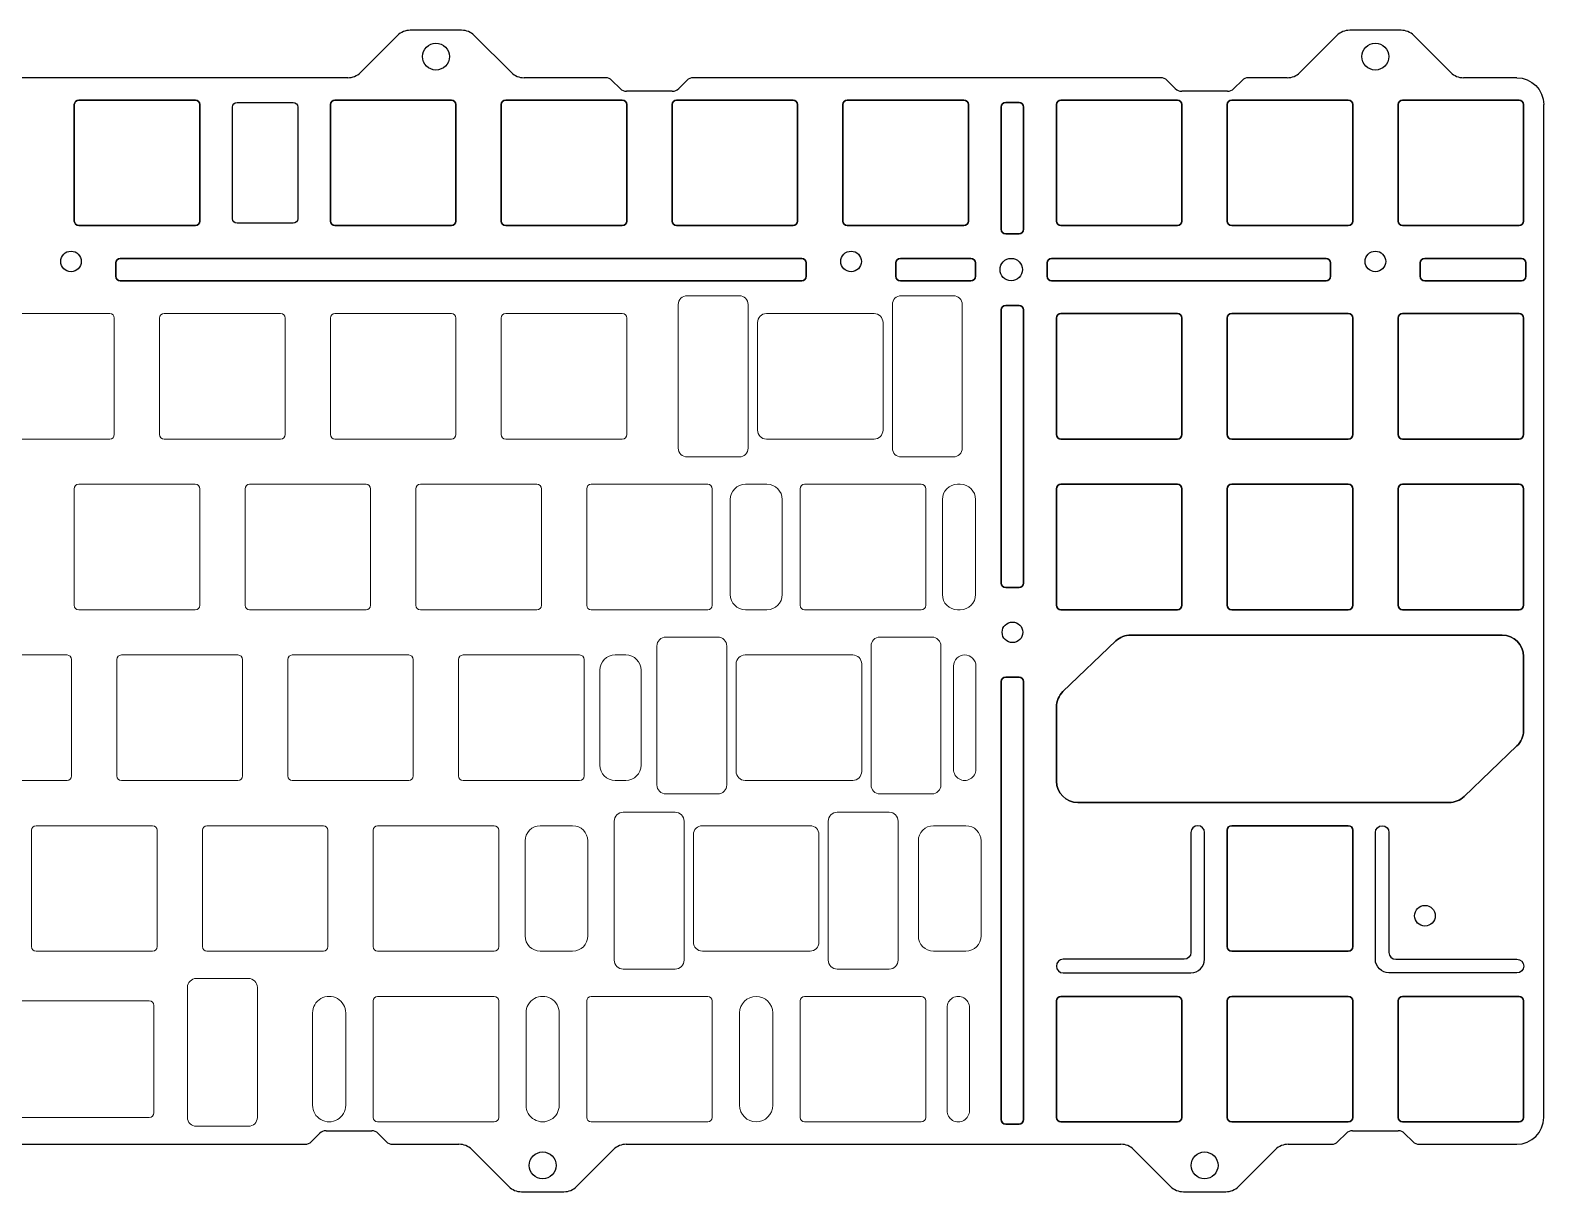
# Model space of a CAD drawing. Header units: millimetres. Extents: x -68 to 279, y 84 to 213.
# Drawn here: x 109.9 to 278.7, y 83.7 to 213.3 of the extents above; entities that cross this region are included whole.
import ezdxf

# ---------------------------------------------------------------- set-up
doc = ezdxf.new("R2010")
doc.units = ezdxf.units.MM
doc.header["$MEASUREMENT"] = 0
doc.layers.get('0').update_dxf_attribs({"lineweight": 0})

msp = doc.modelspace()

# ---------------------------------------------------------------- linework, layer by layer
at = {"color": 51, "lineweight": 25, "true_color": 0xf7f281}
for p, q in [((150.87, 212.73), (146.73, 208.59)), ((158.01, 213.31), (152.28, 213.31)), ((163.56, 208.59), (159.43, 212.73)), ((255.64, 212.73), (251.51, 208.59)), ((262.79, 213.31), (257.06, 213.31)), ((268.34, 208.59), (264.2, 212.73)), ((145.32, 208.01), (79.07, 208.01)), ((174.08, 208.01), (164.98, 208.01)), ((175.7, 206.8), (174.78, 207.71)), ((183.13, 207.71), (182.22, 206.8)), ((235.99, 208.01), (183.84, 208.01)), ((237.61, 206.8), (236.7, 207.71)), ((245.05, 207.71), (244.13, 206.8)), ((250.09, 208.01), (245.75, 208.01)), ((275.7, 208.01), (269.75, 208.01)), ((181.51, 206.51), (176.41, 206.51)), ((243.42, 206.51), (238.32, 206.51)), ((278.7, 91.99), (278.7, 205.01)), ((141.27, 89.29), (142.18, 90.2)), ((142.89, 90.49), (147.99, 90.49)), ((148.7, 90.2), (149.61, 89.29)), ((255.75, 89.29), (256.66, 90.2)), ((257.37, 90.49), (262.47, 90.49)), ((263.18, 90.2), (264.09, 89.29)), ((8.2, 88.99), (140.56, 88.99)), ((150.32, 88.99), (157.72, 88.99)), ((159.14, 88.41), (163.27, 84.27)), ((170.83, 84.27), (174.97, 88.41)), ((176.38, 88.99), (231.54, 88.99)), ((232.96, 88.41), (237.09, 84.27)), ((244.65, 84.27), (248.79, 88.41)), ((250.2, 88.99), (255.04, 88.99)), ((264.8, 88.99), (275.7, 88.99)), ((164.69, 83.69), (169.42, 83.69)), ((238.51, 83.69), (243.24, 83.69))]:
    msp.add_line(p, q, dxfattribs=at)
for p, q in [((182.17, 166.69), (182.17, 182.69)), ((189.97, 182.69), (189.97, 166.69)), ((206.05, 182.69), (206.05, 166.69)), ((213.85, 166.69), (213.85, 182.69)), ((195.77, 162.14), (195.77, 149.14)), ((196.27, 162.64), (209.27, 162.64)), ((209.77, 162.14), (209.77, 149.14)), ((196.27, 148.64), (209.27, 148.64)), ((128.43, 90.99), (134.23, 90.99))]:
    msp.add_line(p, q)
at = {"color": 0}
for p, q in [((183.17, 183.69), (188.97, 183.69)), ((207.05, 183.69), (212.85, 183.69)), ((191.01, 168.69), (191.01, 180.69)), ((192.01, 181.69), (204.01, 181.69)), ((205.01, 180.69), (205.01, 168.69)), ((204.01, 167.69), (192.01, 167.69)), ((188.97, 165.69), (183.17, 165.69)), ((212.85, 165.69), (207.05, 165.69)), ((189.67, 162.64), (192.07, 162.64)), ((213.33, 162.64), (213.63, 162.64)), ((187.97, 150.34), (187.97, 160.94)), ((193.77, 160.94), (193.77, 150.34)), ((211.63, 150.34), (211.63, 160.94)), ((215.33, 160.94), (215.33, 150.34)), ((192.07, 148.64), (189.67, 148.64)), ((213.63, 148.64), (213.33, 148.64)), ((180.79, 145.59), (186.59, 145.59)), ((204.67, 145.59), (210.47, 145.59)), ((175.13, 143.59), (176.33, 143.59)), ((179.79, 129.09), (179.79, 144.59)), ((187.59, 144.59), (187.59, 129.09)), ((189.63, 143.59), (201.63, 143.59)), ((203.67, 129.09), (203.67, 144.59)), ((211.47, 144.59), (211.47, 129.09)), ((173.43, 131.29), (173.43, 141.89)), ((178.03, 141.89), (178.03, 131.29)), ((188.63, 130.59), (188.63, 142.59)), ((202.63, 142.59), (202.63, 130.59)), ((212.87, 130.84), (212.87, 142.34)), ((215.37, 142.34), (215.37, 130.84)), ((176.33, 129.59), (175.13, 129.59)), ((201.63, 129.59), (189.63, 129.59)), ((186.59, 128.09), (180.79, 128.09)), ((210.47, 128.09), (204.67, 128.09)), ((175.03, 109.54), (175.03, 125.04)), ((176.03, 126.04), (181.83, 126.04)), ((182.83, 125.04), (182.83, 109.54)), ((198.9, 109.54), (198.9, 125.04)), ((199.9, 126.04), (205.7, 126.04)), ((206.7, 125.04), (206.7, 109.54)), ((166.79, 124.54), (170.39, 124.54)), ((183.87, 111.54), (183.87, 123.54)), ((184.87, 124.54), (196.87, 124.54)), ((197.87, 123.54), (197.87, 111.54)), ((210.65, 124.54), (214.25, 124.54)), ((165.09, 112.24), (165.09, 122.84)), ((172.09, 122.84), (172.09, 112.24)), ((208.95, 112.24), (208.95, 122.84)), ((215.95, 122.84), (215.95, 112.24)), ((170.39, 110.54), (166.79, 110.54)), ((196.87, 110.54), (184.87, 110.54)), ((214.25, 110.54), (210.65, 110.54)), ((181.83, 108.54), (176.03, 108.54)), ((205.7, 108.54), (199.9, 108.54)), ((127.43, 91.99), (127.43, 106.49)), ((128.43, 107.49), (134.23, 107.49)), ((135.23, 106.49), (135.23, 91.99)), ((84.8, 104.99), (123.18, 104.99)), ((123.68, 104.49), (123.68, 92.49)), ((141.39, 103.64), (141.39, 93.34)), ((145.09, 93.34), (145.09, 103.64)), ((165.2, 93.34), (165.2, 103.64)), ((168.9, 103.64), (168.9, 93.34)), ((189.02, 93.34), (189.02, 103.64)), ((192.72, 103.64), (192.72, 93.34)), ((212.15, 92.74), (212.15, 104.24)), ((214.65, 104.24), (214.65, 92.74)), ((123.18, 91.99), (84.8, 91.99))]:
    msp.add_line(p, q, dxfattribs=at)
at = {"extrusion": (-1e-16, -1.5e-15, -1)}
for p, q in [((105.78, 181.69), (118.78, 181.69)), ((124.83, 181.69), (137.83, 181.69)), ((138.33, 181.19), (138.33, 168.19)), ((143.38, 168.19), (143.38, 181.19)), ((162.43, 168.19), (162.43, 181.19)), ((162.93, 181.69), (175.93, 181.69)), ((118.78, 167.69), (105.78, 167.69)), ((137.83, 167.69), (124.83, 167.69)), ((156.88, 167.69), (143.88, 167.69)), ((128.81, 162.14), (128.81, 149.14)), ((133.86, 149.14), (133.86, 162.14)), ((134.36, 162.64), (147.36, 162.64)), ((152.91, 149.14), (152.91, 162.14)), ((172.46, 162.64), (185.46, 162.64)), ((147.36, 148.64), (134.36, 148.64)), ((101.02, 143.59), (114.02, 143.59)), ((120.07, 143.59), (133.07, 143.59)), ((139.12, 143.59), (152.12, 143.59)), ((114.52, 143.09), (114.52, 130.09)), ((119.57, 130.09), (119.57, 143.09)), ((157.67, 130.09), (157.67, 143.09)), ((171.67, 143.09), (171.67, 130.09)), ((114.02, 129.59), (101.02, 129.59)), ((133.07, 129.59), (120.07, 129.59)), ((152.12, 129.59), (139.12, 129.59)), ((171.17, 129.59), (158.17, 129.59)), ((110.05, 111.04), (110.05, 124.04)), ((143.1, 124.04), (143.1, 111.04)), ((162.15, 124.04), (162.15, 111.04)), ((123.55, 110.54), (110.55, 110.54)), ((148.65, 105.49), (161.65, 105.49)), ((162.15, 104.99), (162.15, 91.99)), ((172.46, 105.49), (185.46, 105.49)), ((185.96, 104.99), (185.96, 91.99)), ((196.27, 105.49), (209.27, 105.49)), ((209.77, 104.99), (209.77, 91.99))]:
    msp.add_line(p, q, dxfattribs=at)
at = {"extrusion": (-1, 0, 1e-16)}
for p, q in [((119.28, 181.19), (119.28, 168.19)), ((157.38, 181.19), (157.38, 168.19)), ((176.43, 181.19), (176.43, 168.19)), ((147.86, 162.14), (147.86, 149.14)), ((166.91, 162.14), (166.91, 149.14)), ((185.96, 162.14), (185.96, 149.14)), ((133.57, 143.09), (133.57, 130.09)), ((152.62, 143.09), (152.62, 130.09)), ((124.05, 124.04), (124.05, 111.04))]:
    msp.add_line(p, q, dxfattribs=at)
at = {"extrusion": (1, 0, -1e-16)}
for p, q in [((124.33, 168.19), (124.33, 181.19)), ((114.81, 149.14), (114.81, 162.14)), ((171.96, 149.14), (171.96, 162.14)), ((129.1, 111.04), (129.1, 124.04)), ((148.15, 111.04), (148.15, 124.04)), ((148.15, 91.99), (148.15, 104.99)), ((171.96, 91.99), (171.96, 104.99)), ((195.77, 91.99), (195.77, 104.99))]:
    msp.add_line(p, q, dxfattribs=at)
at = {"extrusion": (0, -1, 1.5e-15)}
for p, q in [((143.88, 181.69), (156.88, 181.69)), ((115.31, 162.64), (128.31, 162.64)), ((110.55, 124.54), (123.55, 124.54)), ((129.6, 124.54), (142.6, 124.54)), ((148.65, 124.54), (161.65, 124.54))]:
    msp.add_line(p, q, dxfattribs=at)
at = {"extrusion": (0, 1, -1.5e-15)}
for p, q in [((175.93, 167.69), (162.93, 167.69)), ((166.41, 148.64), (153.41, 148.64)), ((185.46, 148.64), (172.46, 148.64)), ((142.6, 110.54), (129.6, 110.54)), ((161.65, 110.54), (148.65, 110.54)), ((161.65, 91.49), (148.65, 91.49)), ((185.46, 91.49), (172.46, 91.49)), ((209.27, 91.49), (196.27, 91.49))]:
    msp.add_line(p, q, dxfattribs=at)
at = {"extrusion": (-7e-16, -1, 1.5e-15)}
msp.add_line((153.41, 162.64), (166.41, 162.64), dxfattribs=at)
at = {"extrusion": (1.4e-15, 1, -1.5e-15)}
msp.add_line((128.31, 148.64), (115.31, 148.64), dxfattribs=at)
at = {"extrusion": (-1.4e-15, -1, 1.5e-15)}
msp.add_line((158.17, 143.59), (171.17, 143.59), dxfattribs=at)
at = {"extrusion": (1, 2.7e-15, -1e-16)}
msp.add_line((138.62, 130.09), (138.62, 143.09), dxfattribs=at)
at = {"color": 51, "lineweight": 25, "true_color": 0xf7f281}
for centre, radius in [((155.15, 210.37), 1.5), ((259.92, 210.37), 1.5), ((114.45, 187.51), 1.15), ((201.45, 187.51), 1.15), ((219.31, 186.6), 1.25), ((259.92, 187.51), 1.15), ((219.45, 146.12), 1.15), ((265.45, 114.49), 1.15), ((167.05, 86.63), 1.5), ((240.87, 86.63), 1.5)]:
    msp.add_circle(centre, radius, dxfattribs=at)
at = {"color": 0}
for centre, radius, start, end in [((183.17, 182.69), 1, 90, 180), ((188.97, 182.69), 1, 0, 90), ((207.05, 182.69), 1, 90, 180), ((212.85, 182.69), 1, 0, 90), ((192.01, 180.69), 1, 90, 180), ((204.01, 180.69), 1, 0, 90), ((192.01, 168.69), 1, 180, 270), ((204.01, 168.69), 1, 270, 0), ((183.17, 166.69), 1, 180, 270), ((188.97, 166.69), 1, 270, 0), ((207.05, 166.69), 1, 180, 270), ((212.85, 166.69), 1, 270, 0), ((189.67, 160.94), 1.7, 90, 180), ((192.07, 160.94), 1.7, 0, 90), ((213.33, 160.94), 1.7, 90, 180), ((213.63, 160.94), 1.7, 0, 90), ((189.67, 150.34), 1.7, 180, 270), ((192.07, 150.34), 1.7, 270, 0), ((213.33, 150.34), 1.7, 180, 270), ((213.63, 150.34), 1.7, 270, 0), ((180.79, 144.59), 1, 90, 180), ((186.59, 144.59), 1, 0, 90), ((204.67, 144.59), 1, 90, 180), ((210.47, 144.59), 1, 0, 90), ((175.13, 141.89), 1.7, 90, 180), ((176.33, 141.89), 1.7, 0, 90), ((189.63, 142.59), 1, 90, 180), ((201.63, 142.59), 1, 0, 90), ((214.12, 142.34), 1.25, 0, 180), ((175.13, 131.29), 1.7, 180, 270), ((176.33, 131.29), 1.7, 270, 0), ((189.63, 130.59), 1, 180, 270), ((201.63, 130.59), 1, 270, 0), ((214.12, 130.84), 1.25, 179.9986, 0.0014), ((180.79, 129.09), 1, 180, 270), ((186.59, 129.09), 1, 270, 0), ((204.67, 129.09), 1, 180, 270), ((210.47, 129.09), 1, 270, 0), ((176.03, 125.04), 1, 90, 180), ((181.83, 125.04), 1, 0, 90), ((199.9, 125.04), 1, 90, 180), ((205.7, 125.04), 1, 0, 90), ((166.79, 122.84), 1.7, 90, 180), ((170.39, 122.84), 1.7, 0, 90), ((184.87, 123.54), 1, 90, 180), ((196.87, 123.54), 1, 0, 90), ((210.65, 122.84), 1.7, 90, 180), ((214.25, 122.84), 1.7, 0, 90), ((166.79, 112.24), 1.7, 180, 270), ((170.39, 112.24), 1.7, 270, 0), ((184.87, 111.54), 1, 180, 270), ((196.87, 111.54), 1, 270, 0), ((210.65, 112.24), 1.7, 180, 270), ((214.25, 112.24), 1.7, 270, 0), ((176.03, 109.54), 1, 180, 270), ((181.83, 109.54), 1, 270, 0), ((199.9, 109.54), 1, 180, 270), ((205.7, 109.54), 1, 270, 0), ((128.43, 106.49), 1, 90, 180), ((134.23, 106.49), 1, 0, 90), ((123.18, 104.49), 0.5, 0, 90), ((143.24, 103.64), 1.85, 359.9999, 180.0001), ((167.05, 103.64), 1.85, 359.9999, 180.0001), ((190.87, 103.64), 1.85, 0.0005, 179.9995), ((213.4, 104.24), 1.25, 0.0003, 180.0003), ((143.24, 93.34), 1.85, 179.9994, 0.0006), ((167.05, 93.34), 1.85, 179.9994, 0.0006), ((190.87, 93.34), 1.85, 180, 0), ((123.18, 92.49), 0.5, 270, 0), ((128.43, 91.99), 1, 180, 270), ((134.23, 91.99), 1, 270, 0), ((213.4, 92.74), 1.25, 179.9978, 0.0023)]:
    msp.add_arc(centre, radius, start, end, dxfattribs=at)
at = {"extrusion": (-1e-16, -1.5e-15, -1)}
for centre, start, end in [((-118.78, 181.19), 90, 180), ((-124.83, 181.19), 0, 90), ((-137.83, 181.19), 90, 180), ((-143.88, 181.19), 0, 90), ((-156.88, 181.19), 90, 180), ((-162.93, 181.19), 0, 90), ((-175.93, 181.19), 90, 180), ((-118.78, 168.19), 180, 270), ((-124.83, 168.19), 270, 0), ((-137.83, 168.19), 180, 270), ((-143.88, 168.19), 270, 0), ((-156.88, 168.19), 180, 270), ((-162.93, 168.19), 270, 0), ((-175.93, 168.19), 180, 270), ((-115.31, 162.14), 0, 90), ((-128.31, 162.14), 90, 180), ((-134.36, 162.14), 0, 90), ((-147.36, 162.14), 90, 180), ((-153.41, 162.14), 0, 90), ((-166.41, 162.14), 90, 180), ((-172.46, 162.14), 0, 90), ((-185.46, 162.14), 90, 180), ((-115.31, 149.14), 270, 0), ((-128.31, 149.14), 180, 270), ((-134.36, 149.14), 270, 0), ((-147.36, 149.14), 180, 270), ((-153.41, 149.14), 270, 0), ((-166.41, 149.14), 180, 270), ((-172.46, 149.14), 270, 0), ((-185.46, 149.14), 180, 270), ((-114.02, 143.09), 90, 180), ((-120.07, 143.09), 0, 90), ((-133.07, 143.09), 90, 180), ((-139.12, 143.09), 0, 90), ((-152.12, 143.09), 90, 180), ((-158.17, 143.09), 0, 90), ((-171.17, 143.09), 90, 180), ((-114.02, 130.09), 180, 270), ((-120.07, 130.09), 270, 0), ((-133.07, 130.09), 180, 270), ((-139.12, 130.09), 270, 0), ((-152.12, 130.09), 180, 270), ((-158.17, 130.09), 270, 0), ((-171.17, 130.09), 180, 270), ((-110.55, 124.04), 0, 90), ((-123.55, 124.04), 90, 180), ((-129.6, 124.04), 0, 90), ((-142.6, 124.04), 90, 180), ((-148.65, 124.04), 0, 90), ((-161.65, 124.04), 90, 180), ((-110.55, 111.04), 270, 0), ((-123.55, 111.04), 180, 270), ((-129.6, 111.04), 270, 0), ((-142.6, 111.04), 180, 270), ((-148.65, 111.04), 270, 0), ((-161.65, 111.04), 180, 270), ((-148.65, 104.99), 0, 90), ((-161.65, 104.99), 90, 180), ((-172.46, 104.99), 0, 90), ((-185.46, 104.99), 90, 180), ((-196.27, 104.99), 0, 90), ((-209.27, 104.99), 90, 180), ((-148.65, 91.99), 270, 0), ((-161.65, 91.99), 180, 270), ((-172.46, 91.99), 270, 0), ((-185.46, 91.99), 180, 270), ((-196.27, 91.99), 270, 0), ((-209.27, 91.99), 180, 270)]:
    msp.add_arc(centre, 0.5, start, end, dxfattribs=at)
for centre, start, end in [((196.27, 162.14), 90, 180), ((209.27, 162.14), 0, 90), ((196.27, 149.14), 180, 270), ((209.27, 149.14), 270, 0)]:
    msp.add_arc(centre, 0.5, start, end)
at = {"color": 51, "lineweight": 25, "true_color": 0xf7f281}
for points in [[(152.28, 213.31), (151.75, 213.31), (151.24, 213.1), (150.87, 212.73)], [(159.43, 212.73), (159.05, 213.1), (158.54, 213.31), (158.01, 213.31)], [(257.06, 213.31), (256.53, 213.31), (256.02, 213.1), (255.64, 212.73)], [(264.2, 212.73), (263.83, 213.1), (263.32, 213.31), (262.79, 213.31)], [(264.2, 212.73), (263.83, 213.1), (263.32, 213.31), (262.79, 213.31)], [(145.32, 208.01), (145.85, 208.01), (146.36, 208.22), (146.73, 208.59)], [(163.56, 208.59), (163.94, 208.22), (164.44, 208.01), (164.98, 208.01)], [(174.78, 207.71), (174.6, 207.9), (174.34, 208.01), (174.08, 208.01)], [(183.84, 208.01), (183.57, 208.01), (183.32, 207.9), (183.13, 207.71)], [(236.7, 207.71), (236.51, 207.9), (236.26, 208.01), (235.99, 208.01)], [(245.75, 208.01), (245.49, 208.01), (245.23, 207.9), (245.05, 207.71)], [(250.09, 208.01), (250.62, 208.01), (251.13, 208.22), (251.51, 208.59)], [(268.34, 208.59), (268.71, 208.22), (269.22, 208.01), (269.75, 208.01)], [(275.7, 208.01), (277.35, 208.01), (278.7, 206.66), (278.7, 205.01)], [(175.7, 206.8), (175.89, 206.61), (176.14, 206.51), (176.41, 206.51)], [(181.51, 206.51), (181.77, 206.51), (182.03, 206.61), (182.22, 206.8)], [(237.61, 206.8), (237.8, 206.61), (238.06, 206.51), (238.32, 206.51)], [(243.42, 206.51), (243.69, 206.51), (243.94, 206.61), (244.13, 206.8)], [(115.32, 205.51), (115.04, 205.51), (114.82, 205.28), (114.82, 205.01)], [(114.82, 205.01), (114.82, 205.28), (115.04, 205.51), (115.32, 205.51)], [(114.82, 205.01), (114.82, 205.01), (114.82, 192.01), (114.82, 192.01)], [(114.82, 192.01), (114.82, 192.01), (114.82, 205.01), (114.82, 205.01)], [(128.32, 205.51), (128.32, 205.51), (115.32, 205.51), (115.32, 205.51)], [(115.32, 205.51), (115.32, 205.51), (128.32, 205.51), (128.32, 205.51)], [(128.82, 205.01), (128.82, 205.28), (128.59, 205.51), (128.32, 205.51)], [(128.32, 205.51), (128.59, 205.51), (128.82, 205.28), (128.82, 205.01)], [(128.82, 192.01), (128.82, 192.01), (128.82, 205.01), (128.82, 205.01)], [(128.82, 205.01), (128.82, 205.01), (128.82, 192.01), (128.82, 192.01)], [(132.47, 204.74), (132.47, 205.02), (132.69, 205.24), (132.97, 205.24)], [(132.47, 192.27), (132.47, 192.27), (132.47, 204.74), (132.47, 204.74)], [(132.97, 205.24), (132.97, 205.24), (139.23, 205.24), (139.23, 205.24)], [(139.23, 205.24), (139.51, 205.24), (139.73, 205.02), (139.73, 204.74)], [(139.73, 204.74), (139.73, 204.74), (139.73, 192.27), (139.73, 192.27)], [(143.88, 205.51), (143.61, 205.51), (143.38, 205.28), (143.38, 205.01)], [(143.38, 205.01), (143.38, 205.28), (143.61, 205.51), (143.88, 205.51)], [(143.38, 205.01), (143.38, 205.01), (143.38, 192.01), (143.38, 192.01)], [(143.38, 192.01), (143.38, 192.01), (143.38, 205.01), (143.38, 205.01)], [(156.88, 205.51), (156.88, 205.51), (143.88, 205.51), (143.88, 205.51)], [(143.88, 205.51), (143.88, 205.51), (156.88, 205.51), (156.88, 205.51)], [(157.38, 205.01), (157.38, 205.28), (157.16, 205.51), (156.88, 205.51)], [(156.88, 205.51), (157.16, 205.51), (157.38, 205.28), (157.38, 205.01)], [(157.38, 192.01), (157.38, 192.01), (157.38, 205.01), (157.38, 205.01)], [(157.38, 205.01), (157.38, 205.01), (157.38, 192.01), (157.38, 192.01)], [(162.93, 205.51), (162.66, 205.51), (162.43, 205.28), (162.43, 205.01)], [(162.43, 205.01), (162.43, 205.28), (162.66, 205.51), (162.93, 205.51)], [(162.43, 192.01), (162.43, 192.01), (162.43, 205.01), (162.43, 205.01)], [(162.43, 205.01), (162.43, 205.01), (162.43, 192.01), (162.43, 192.01)], [(175.93, 205.51), (175.93, 205.51), (162.93, 205.51), (162.93, 205.51)], [(162.93, 205.51), (162.93, 205.51), (175.93, 205.51), (175.93, 205.51)], [(176.43, 205.01), (176.43, 205.28), (176.21, 205.51), (175.93, 205.51)], [(175.93, 205.51), (176.21, 205.51), (176.43, 205.28), (176.43, 205.01)], [(176.43, 192.01), (176.43, 192.01), (176.43, 205.01), (176.43, 205.01)], [(176.43, 205.01), (176.43, 205.01), (176.43, 192.01), (176.43, 192.01)], [(181.98, 205.51), (181.71, 205.51), (181.48, 205.28), (181.48, 205.01)], [(181.48, 205.01), (181.48, 205.28), (181.71, 205.51), (181.98, 205.51)], [(181.48, 205.01), (181.48, 205.01), (181.48, 192.01), (181.48, 192.01)], [(181.48, 192.01), (181.48, 192.01), (181.48, 205.01), (181.48, 205.01)], [(194.98, 205.51), (194.98, 205.51), (181.98, 205.51), (181.98, 205.51)], [(181.98, 205.51), (181.98, 205.51), (194.98, 205.51), (194.98, 205.51)], [(195.48, 205.01), (195.48, 205.28), (195.26, 205.51), (194.98, 205.51)], [(194.98, 205.51), (195.26, 205.51), (195.48, 205.28), (195.48, 205.01)], [(195.48, 205.01), (195.48, 205.01), (195.48, 192.01), (195.48, 192.01)], [(195.48, 192.01), (195.48, 192.01), (195.48, 205.01), (195.48, 205.01)], [(201.03, 205.51), (200.76, 205.51), (200.53, 205.28), (200.53, 205.01)], [(200.53, 205.01), (200.53, 205.28), (200.76, 205.51), (201.03, 205.51)], [(200.53, 205.01), (200.53, 205.01), (200.53, 192.01), (200.53, 192.01)], [(200.53, 192.01), (200.53, 192.01), (200.53, 205.01), (200.53, 205.01)], [(201.03, 205.51), (201.03, 205.51), (214.03, 205.51), (214.03, 205.51)], [(214.03, 205.51), (214.03, 205.51), (201.03, 205.51), (201.03, 205.51)], [(214.53, 205.01), (214.53, 205.28), (214.31, 205.51), (214.03, 205.51)], [(214.03, 205.51), (214.31, 205.51), (214.53, 205.28), (214.53, 205.01)], [(214.53, 192.01), (214.53, 192.01), (214.53, 205.01), (214.53, 205.01)], [(214.53, 205.01), (214.53, 205.01), (214.53, 192.01), (214.53, 192.01)], [(218.69, 205.24), (218.41, 205.24), (218.19, 205.02), (218.19, 204.74)], [(218.19, 204.74), (218.19, 205.02), (218.41, 205.24), (218.69, 205.24)], [(218.19, 204.74), (218.19, 204.74), (218.19, 191.1), (218.19, 191.1)], [(218.19, 191.1), (218.19, 191.1), (218.19, 204.74), (218.19, 204.74)], [(220.19, 205.24), (220.19, 205.24), (218.69, 205.24), (218.69, 205.24)], [(218.69, 205.24), (218.69, 205.24), (220.19, 205.24), (220.19, 205.24)], [(220.69, 204.74), (220.69, 205.02), (220.47, 205.24), (220.19, 205.24)], [(220.19, 205.24), (220.47, 205.24), (220.69, 205.02), (220.69, 204.74)], [(220.69, 191.1), (220.69, 191.1), (220.69, 204.74), (220.69, 204.74)], [(220.69, 204.74), (220.69, 204.74), (220.69, 191.1), (220.69, 191.1)], [(224.85, 205.51), (224.57, 205.51), (224.35, 205.28), (224.35, 205.01)], [(224.35, 205.01), (224.35, 205.28), (224.57, 205.51), (224.85, 205.51)], [(224.35, 205.01), (224.35, 205.01), (224.35, 192.01), (224.35, 192.01)], [(224.35, 192.01), (224.35, 192.01), (224.35, 205.01), (224.35, 205.01)], [(224.85, 205.51), (224.85, 205.51), (237.85, 205.51), (237.85, 205.51)], [(237.85, 205.51), (237.85, 205.51), (224.85, 205.51), (224.85, 205.51)], [(238.35, 205.01), (238.35, 205.28), (238.12, 205.51), (237.85, 205.51)], [(237.85, 205.51), (238.12, 205.51), (238.35, 205.28), (238.35, 205.01)], [(238.35, 192.01), (238.35, 192.01), (238.35, 205.01), (238.35, 205.01)], [(238.35, 205.01), (238.35, 205.01), (238.35, 192.01), (238.35, 192.01)], [(243.9, 205.51), (243.62, 205.51), (243.4, 205.28), (243.4, 205.01)], [(243.4, 205.01), (243.4, 205.28), (243.62, 205.51), (243.9, 205.51)], [(243.4, 192.01), (243.4, 192.01), (243.4, 205.01), (243.4, 205.01)], [(243.4, 205.01), (243.4, 205.01), (243.4, 192.01), (243.4, 192.01)], [(256.9, 205.51), (256.9, 205.51), (243.9, 205.51), (243.9, 205.51)], [(243.9, 205.51), (243.9, 205.51), (256.9, 205.51), (256.9, 205.51)], [(257.4, 205.01), (257.4, 205.28), (257.17, 205.51), (256.9, 205.51)], [(256.9, 205.51), (257.17, 205.51), (257.4, 205.28), (257.4, 205.01)], [(257.4, 192.01), (257.4, 192.01), (257.4, 205.01), (257.4, 205.01)], [(257.4, 205.01), (257.4, 205.01), (257.4, 192.01), (257.4, 192.01)], [(262.95, 205.51), (262.67, 205.51), (262.45, 205.28), (262.45, 205.01)], [(262.45, 205.01), (262.45, 205.28), (262.67, 205.51), (262.95, 205.51)], [(262.45, 205.01), (262.45, 205.01), (262.45, 192.01), (262.45, 192.01)], [(262.45, 192.01), (262.45, 192.01), (262.45, 205.01), (262.45, 205.01)], [(262.95, 205.51), (262.95, 205.51), (275.95, 205.51), (275.95, 205.51)], [(275.95, 205.51), (275.95, 205.51), (262.95, 205.51), (262.95, 205.51)], [(276.45, 205.01), (276.45, 205.28), (276.22, 205.51), (275.95, 205.51)], [(275.95, 205.51), (276.22, 205.51), (276.45, 205.28), (276.45, 205.01)], [(276.45, 192.01), (276.45, 192.01), (276.45, 205.01), (276.45, 205.01)], [(276.45, 205.01), (276.45, 205.01), (276.45, 192.01), (276.45, 192.01)], [(114.82, 192.01), (114.82, 191.73), (115.04, 191.51), (115.32, 191.51)], [(115.32, 191.51), (115.04, 191.51), (114.82, 191.73), (114.82, 192.01)], [(128.32, 191.51), (128.32, 191.51), (115.32, 191.51), (115.32, 191.51)], [(115.32, 191.51), (115.32, 191.51), (128.32, 191.51), (128.32, 191.51)], [(128.32, 191.51), (128.59, 191.51), (128.82, 191.73), (128.82, 192.01)], [(128.82, 192.01), (128.82, 191.73), (128.59, 191.51), (128.32, 191.51)], [(132.97, 191.77), (132.69, 191.77), (132.47, 191.99), (132.47, 192.27)], [(132.47, 192.27), (132.47, 192.27), (132.47, 192.27), (132.47, 192.27)], [(139.23, 191.77), (139.23, 191.77), (132.97, 191.77), (132.97, 191.77)], [(139.73, 192.27), (139.73, 191.99), (139.51, 191.77), (139.23, 191.77)], [(139.23, 191.77), (139.23, 191.77), (139.23, 191.77), (139.23, 191.77)], [(143.38, 192.01), (143.38, 191.73), (143.61, 191.51), (143.88, 191.51)], [(143.88, 191.51), (143.61, 191.51), (143.38, 191.73), (143.38, 192.01)], [(156.88, 191.51), (156.88, 191.51), (143.88, 191.51), (143.88, 191.51)], [(143.88, 191.51), (143.88, 191.51), (156.88, 191.51), (156.88, 191.51)], [(156.88, 191.51), (157.16, 191.51), (157.38, 191.73), (157.38, 192.01)], [(157.38, 192.01), (157.38, 191.73), (157.16, 191.51), (156.88, 191.51)], [(162.43, 192.01), (162.43, 191.73), (162.66, 191.51), (162.93, 191.51)], [(162.93, 191.51), (162.66, 191.51), (162.43, 191.73), (162.43, 192.01)], [(162.93, 191.51), (162.93, 191.51), (175.93, 191.51), (175.93, 191.51)], [(175.93, 191.51), (175.93, 191.51), (162.93, 191.51), (162.93, 191.51)], [(175.93, 191.51), (176.21, 191.51), (176.43, 191.73), (176.43, 192.01)], [(176.43, 192.01), (176.43, 191.73), (176.21, 191.51), (175.93, 191.51)], [(181.48, 192.01), (181.48, 191.73), (181.71, 191.51), (181.98, 191.51)], [(181.98, 191.51), (181.71, 191.51), (181.48, 191.73), (181.48, 192.01)], [(181.98, 191.51), (181.98, 191.51), (194.98, 191.51), (194.98, 191.51)], [(194.98, 191.51), (194.98, 191.51), (181.98, 191.51), (181.98, 191.51)], [(194.98, 191.51), (195.26, 191.51), (195.48, 191.73), (195.48, 192.01)], [(195.48, 192.01), (195.48, 191.73), (195.26, 191.51), (194.98, 191.51)], [(200.53, 192.01), (200.53, 191.73), (200.76, 191.51), (201.03, 191.51)], [(201.03, 191.51), (200.76, 191.51), (200.53, 191.73), (200.53, 192.01)], [(201.03, 191.51), (201.03, 191.51), (214.03, 191.51), (214.03, 191.51)], [(214.03, 191.51), (214.03, 191.51), (201.03, 191.51), (201.03, 191.51)], [(214.03, 191.51), (214.31, 191.51), (214.53, 191.73), (214.53, 192.01)], [(214.53, 192.01), (214.53, 191.73), (214.31, 191.51), (214.03, 191.51)], [(218.69, 190.6), (218.41, 190.6), (218.19, 190.82), (218.19, 191.1)], [(218.19, 191.1), (218.19, 190.82), (218.41, 190.6), (218.69, 190.6)], [(220.19, 190.6), (220.47, 190.6), (220.69, 190.82), (220.69, 191.1)], [(220.69, 191.1), (220.69, 190.82), (220.47, 190.6), (220.19, 190.6)], [(224.35, 192.01), (224.35, 191.73), (224.57, 191.51), (224.85, 191.51)], [(224.85, 191.51), (224.57, 191.51), (224.35, 191.73), (224.35, 192.01)], [(224.85, 191.51), (224.85, 191.51), (237.85, 191.51), (237.85, 191.51)], [(237.85, 191.51), (237.85, 191.51), (224.85, 191.51), (224.85, 191.51)], [(237.85, 191.51), (238.12, 191.51), (238.35, 191.73), (238.35, 192.01)], [(238.35, 192.01), (238.35, 191.73), (238.12, 191.51), (237.85, 191.51)], [(243.4, 192.01), (243.4, 191.73), (243.62, 191.51), (243.9, 191.51)], [(243.9, 191.51), (243.62, 191.51), (243.4, 191.73), (243.4, 192.01)], [(243.9, 191.51), (243.9, 191.51), (256.9, 191.51), (256.9, 191.51)], [(256.9, 191.51), (256.9, 191.51), (243.9, 191.51), (243.9, 191.51)], [(256.9, 191.51), (257.17, 191.51), (257.4, 191.73), (257.4, 192.01)], [(257.4, 192.01), (257.4, 191.73), (257.17, 191.51), (256.9, 191.51)], [(262.45, 192.01), (262.45, 191.73), (262.67, 191.51), (262.95, 191.51)], [(262.95, 191.51), (262.67, 191.51), (262.45, 191.73), (262.45, 192.01)], [(262.95, 191.51), (262.95, 191.51), (275.95, 191.51), (275.95, 191.51)], [(275.95, 191.51), (275.95, 191.51), (262.95, 191.51), (262.95, 191.51)], [(275.95, 191.51), (276.22, 191.51), (276.45, 191.73), (276.45, 192.01)], [(276.45, 192.01), (276.45, 191.73), (276.22, 191.51), (275.95, 191.51)], [(218.69, 190.6), (218.69, 190.6), (220.19, 190.6), (220.19, 190.6)], [(220.19, 190.6), (220.19, 190.6), (218.69, 190.6), (218.69, 190.6)], [(119.95, 187.85), (119.67, 187.85), (119.45, 187.63), (119.45, 187.35)], [(119.45, 187.35), (119.45, 187.63), (119.67, 187.85), (119.95, 187.85)], [(195.95, 187.85), (195.95, 187.85), (119.95, 187.85), (119.95, 187.85)], [(119.95, 187.85), (119.95, 187.85), (195.95, 187.85), (195.95, 187.85)], [(196.45, 187.35), (196.45, 187.63), (196.22, 187.85), (195.95, 187.85)], [(195.95, 187.85), (196.22, 187.85), (196.45, 187.63), (196.45, 187.35)], [(206.95, 187.85), (206.67, 187.85), (206.45, 187.63), (206.45, 187.35)], [(206.45, 187.35), (206.45, 187.63), (206.67, 187.85), (206.95, 187.85)], [(214.81, 187.85), (214.81, 187.85), (206.95, 187.85), (206.95, 187.85)], [(206.95, 187.85), (206.95, 187.85), (214.81, 187.85), (214.81, 187.85)], [(215.31, 187.35), (215.31, 187.63), (215.09, 187.85), (214.81, 187.85)], [(214.81, 187.85), (215.09, 187.85), (215.31, 187.63), (215.31, 187.35)], [(223.81, 187.85), (223.53, 187.85), (223.31, 187.63), (223.31, 187.35)], [(223.31, 187.35), (223.31, 187.63), (223.53, 187.85), (223.81, 187.85)], [(254.42, 187.85), (254.42, 187.85), (223.81, 187.85), (223.81, 187.85)], [(223.81, 187.85), (223.81, 187.85), (254.42, 187.85), (254.42, 187.85)], [(254.92, 187.35), (254.92, 187.63), (254.7, 187.85), (254.42, 187.85)], [(254.42, 187.85), (254.7, 187.85), (254.92, 187.63), (254.92, 187.35)], [(265.42, 187.85), (265.15, 187.85), (264.92, 187.63), (264.92, 187.35)], [(264.92, 187.35), (264.92, 187.63), (265.15, 187.85), (265.42, 187.85)], [(276.2, 187.85), (276.2, 187.85), (265.42, 187.85), (265.42, 187.85)], [(265.42, 187.85), (265.42, 187.85), (276.2, 187.85), (276.2, 187.85)], [(276.7, 187.35), (276.7, 187.63), (276.47, 187.85), (276.2, 187.85)], [(276.2, 187.85), (276.47, 187.85), (276.7, 187.63), (276.7, 187.35)], [(119.45, 187.35), (119.45, 187.35), (119.45, 185.85), (119.45, 185.85)], [(119.45, 185.85), (119.45, 185.85), (119.45, 187.35), (119.45, 187.35)], [(119.45, 185.85), (119.45, 185.57), (119.67, 185.35), (119.95, 185.35)], [(119.95, 185.35), (119.67, 185.35), (119.45, 185.57), (119.45, 185.85)], [(196.45, 185.85), (196.45, 185.57), (196.22, 185.35), (195.95, 185.35)], [(195.95, 185.35), (196.22, 185.35), (196.45, 185.57), (196.45, 185.85)], [(196.45, 185.85), (196.45, 185.85), (196.45, 187.35), (196.45, 187.35)], [(196.45, 187.35), (196.45, 187.35), (196.45, 185.85), (196.45, 185.85)], [(206.45, 187.35), (206.45, 187.35), (206.45, 185.85), (206.45, 185.85)], [(206.45, 185.85), (206.45, 185.85), (206.45, 187.35), (206.45, 187.35)], [(206.45, 185.85), (206.45, 185.57), (206.67, 185.35), (206.95, 185.35)], [(206.95, 185.35), (206.67, 185.35), (206.45, 185.57), (206.45, 185.85)], [(215.31, 185.85), (215.31, 185.57), (215.09, 185.35), (214.81, 185.35)], [(214.81, 185.35), (215.09, 185.35), (215.31, 185.57), (215.31, 185.85)], [(215.31, 185.85), (215.31, 185.85), (215.31, 187.35), (215.31, 187.35)], [(215.31, 187.35), (215.31, 187.35), (215.31, 185.85), (215.31, 185.85)], [(223.31, 187.35), (223.31, 187.35), (223.31, 185.85), (223.31, 185.85)], [(223.31, 185.85), (223.31, 185.85), (223.31, 187.35), (223.31, 187.35)], [(223.31, 185.85), (223.31, 185.57), (223.53, 185.35), (223.81, 185.35)], [(223.81, 185.35), (223.53, 185.35), (223.31, 185.57), (223.31, 185.85)], [(254.92, 185.85), (254.92, 185.57), (254.7, 185.35), (254.42, 185.35)], [(254.42, 185.35), (254.7, 185.35), (254.92, 185.57), (254.92, 185.85)], [(254.92, 185.85), (254.92, 185.85), (254.92, 187.35), (254.92, 187.35)], [(254.92, 187.35), (254.92, 187.35), (254.92, 185.85), (254.92, 185.85)], [(264.92, 187.35), (264.92, 187.35), (264.92, 185.85), (264.92, 185.85)], [(264.92, 185.85), (264.92, 185.85), (264.92, 187.35), (264.92, 187.35)], [(264.92, 185.85), (264.92, 185.57), (265.15, 185.35), (265.42, 185.35)], [(265.42, 185.35), (265.15, 185.35), (264.92, 185.57), (264.92, 185.85)], [(276.7, 185.85), (276.7, 185.57), (276.47, 185.35), (276.2, 185.35)], [(276.2, 185.35), (276.47, 185.35), (276.7, 185.57), (276.7, 185.85)], [(276.7, 185.85), (276.7, 185.85), (276.7, 187.35), (276.7, 187.35)], [(276.7, 187.35), (276.7, 187.35), (276.7, 185.85), (276.7, 185.85)], [(119.95, 185.35), (119.95, 185.35), (195.95, 185.35), (195.95, 185.35)], [(195.95, 185.35), (195.95, 185.35), (119.95, 185.35), (119.95, 185.35)], [(206.95, 185.35), (206.95, 185.35), (214.81, 185.35), (214.81, 185.35)], [(214.81, 185.35), (214.81, 185.35), (206.95, 185.35), (206.95, 185.35)], [(223.81, 185.35), (223.81, 185.35), (254.42, 185.35), (254.42, 185.35)], [(254.42, 185.35), (254.42, 185.35), (223.81, 185.35), (223.81, 185.35)], [(265.42, 185.35), (265.42, 185.35), (276.2, 185.35), (276.2, 185.35)], [(276.2, 185.35), (276.2, 185.35), (265.42, 185.35), (265.42, 185.35)], [(218.69, 182.6), (218.41, 182.6), (218.19, 182.38), (218.19, 182.1)], [(218.19, 182.1), (218.19, 182.38), (218.41, 182.6), (218.69, 182.6)], [(220.19, 182.6), (220.19, 182.6), (218.69, 182.6), (218.69, 182.6)], [(218.69, 182.6), (218.69, 182.6), (220.19, 182.6), (220.19, 182.6)], [(220.69, 182.1), (220.69, 182.38), (220.47, 182.6), (220.19, 182.6)], [(220.19, 182.6), (220.47, 182.6), (220.69, 182.38), (220.69, 182.1)], [(218.19, 182.1), (218.19, 182.1), (218.19, 151.62), (218.19, 151.62)], [(218.19, 151.62), (218.19, 151.62), (218.19, 182.1), (218.19, 182.1)], [(220.69, 151.62), (220.69, 151.62), (220.69, 182.1), (220.69, 182.1)], [(220.69, 182.1), (220.69, 182.1), (220.69, 151.62), (220.69, 151.62)], [(224.85, 181.69), (224.57, 181.69), (224.35, 181.47), (224.35, 181.19)], [(224.35, 181.19), (224.35, 181.47), (224.57, 181.69), (224.85, 181.69)], [(224.35, 168.19), (224.35, 168.19), (224.35, 181.19), (224.35, 181.19)], [(224.35, 181.19), (224.35, 181.19), (224.35, 168.19), (224.35, 168.19)], [(237.85, 181.69), (237.85, 181.69), (224.85, 181.69), (224.85, 181.69)], [(224.85, 181.69), (224.85, 181.69), (237.85, 181.69), (237.85, 181.69)], [(238.35, 181.19), (238.35, 181.47), (238.12, 181.69), (237.85, 181.69)], [(237.85, 181.69), (238.12, 181.69), (238.35, 181.47), (238.35, 181.19)], [(238.35, 168.19), (238.35, 168.19), (238.35, 181.19), (238.35, 181.19)], [(238.35, 181.19), (238.35, 181.19), (238.35, 168.19), (238.35, 168.19)], [(243.9, 181.69), (243.62, 181.69), (243.4, 181.47), (243.4, 181.19)], [(243.4, 181.19), (243.4, 181.47), (243.62, 181.69), (243.9, 181.69)], [(243.4, 168.19), (243.4, 168.19), (243.4, 181.19), (243.4, 181.19)], [(243.4, 181.19), (243.4, 181.19), (243.4, 168.19), (243.4, 168.19)], [(256.9, 181.69), (256.9, 181.69), (243.9, 181.69), (243.9, 181.69)], [(243.9, 181.69), (243.9, 181.69), (256.9, 181.69), (256.9, 181.69)], [(257.4, 181.19), (257.4, 181.47), (257.17, 181.69), (256.9, 181.69)], [(256.9, 181.69), (257.17, 181.69), (257.4, 181.47), (257.4, 181.19)], [(257.4, 168.19), (257.4, 168.19), (257.4, 181.19), (257.4, 181.19)], [(257.4, 181.19), (257.4, 181.19), (257.4, 168.19), (257.4, 168.19)], [(262.95, 181.69), (262.67, 181.69), (262.45, 181.47), (262.45, 181.19)], [(262.45, 181.19), (262.45, 181.47), (262.67, 181.69), (262.95, 181.69)], [(262.45, 168.19), (262.45, 168.19), (262.45, 181.19), (262.45, 181.19)], [(262.45, 181.19), (262.45, 181.19), (262.45, 168.19), (262.45, 168.19)], [(275.95, 181.69), (275.95, 181.69), (262.95, 181.69), (262.95, 181.69)], [(262.95, 181.69), (262.95, 181.69), (275.95, 181.69), (275.95, 181.69)], [(276.45, 181.19), (276.45, 181.47), (276.22, 181.69), (275.95, 181.69)], [(275.95, 181.69), (276.22, 181.69), (276.45, 181.47), (276.45, 181.19)], [(276.45, 168.19), (276.45, 168.19), (276.45, 181.19), (276.45, 181.19)], [(276.45, 181.19), (276.45, 181.19), (276.45, 168.19), (276.45, 168.19)], [(224.35, 168.19), (224.35, 167.92), (224.57, 167.69), (224.85, 167.69)], [(224.85, 167.69), (224.57, 167.69), (224.35, 167.92), (224.35, 168.19)], [(224.85, 167.69), (224.85, 167.69), (237.85, 167.69), (237.85, 167.69)], [(237.85, 167.69), (237.85, 167.69), (224.85, 167.69), (224.85, 167.69)], [(237.85, 167.69), (238.12, 167.69), (238.35, 167.92), (238.35, 168.19)], [(238.35, 168.19), (238.35, 167.92), (238.12, 167.69), (237.85, 167.69)], [(243.4, 168.19), (243.4, 167.92), (243.62, 167.69), (243.9, 167.69)], [(243.9, 167.69), (243.62, 167.69), (243.4, 167.92), (243.4, 168.19)], [(243.9, 167.69), (243.9, 167.69), (256.9, 167.69), (256.9, 167.69)], [(256.9, 167.69), (256.9, 167.69), (243.9, 167.69), (243.9, 167.69)], [(256.9, 167.69), (257.17, 167.69), (257.4, 167.92), (257.4, 168.19)], [(257.4, 168.19), (257.4, 167.92), (257.17, 167.69), (256.9, 167.69)], [(262.45, 168.19), (262.45, 167.92), (262.67, 167.69), (262.95, 167.69)], [(262.95, 167.69), (262.67, 167.69), (262.45, 167.92), (262.45, 168.19)], [(262.95, 167.69), (262.95, 167.69), (275.95, 167.69), (275.95, 167.69)], [(275.95, 167.69), (275.95, 167.69), (262.95, 167.69), (262.95, 167.69)], [(275.95, 167.69), (276.22, 167.69), (276.45, 167.92), (276.45, 168.19)], [(276.45, 168.19), (276.45, 167.92), (276.22, 167.69), (275.95, 167.69)], [(224.85, 162.64), (224.57, 162.64), (224.35, 162.42), (224.35, 162.14)], [(224.35, 162.14), (224.35, 162.42), (224.57, 162.64), (224.85, 162.64)], [(224.35, 149.14), (224.35, 149.14), (224.35, 162.14), (224.35, 162.14)], [(224.35, 162.14), (224.35, 162.14), (224.35, 149.14), (224.35, 149.14)], [(237.85, 162.64), (237.85, 162.64), (224.85, 162.64), (224.85, 162.64)], [(224.85, 162.64), (224.85, 162.64), (237.85, 162.64), (237.85, 162.64)], [(238.35, 162.14), (238.35, 162.42), (238.12, 162.64), (237.85, 162.64)], [(237.85, 162.64), (238.12, 162.64), (238.35, 162.42), (238.35, 162.14)], [(238.35, 149.14), (238.35, 149.14), (238.35, 162.14), (238.35, 162.14)], [(238.35, 162.14), (238.35, 162.14), (238.35, 149.14), (238.35, 149.14)], [(243.9, 162.64), (243.62, 162.64), (243.4, 162.42), (243.4, 162.14)], [(243.4, 162.14), (243.4, 162.42), (243.62, 162.64), (243.9, 162.64)], [(243.4, 162.14), (243.4, 162.14), (243.4, 149.14), (243.4, 149.14)], [(243.4, 149.14), (243.4, 149.14), (243.4, 162.14), (243.4, 162.14)], [(243.9, 162.64), (243.9, 162.64), (256.9, 162.64), (256.9, 162.64)], [(256.9, 162.64), (256.9, 162.64), (243.9, 162.64), (243.9, 162.64)], [(257.4, 162.14), (257.4, 162.42), (257.17, 162.64), (256.9, 162.64)], [(256.9, 162.64), (257.17, 162.64), (257.4, 162.42), (257.4, 162.14)], [(257.4, 149.14), (257.4, 149.14), (257.4, 162.14), (257.4, 162.14)], [(257.4, 162.14), (257.4, 162.14), (257.4, 149.14), (257.4, 149.14)], [(262.95, 162.64), (262.67, 162.64), (262.45, 162.42), (262.45, 162.14)], [(262.45, 162.14), (262.45, 162.42), (262.67, 162.64), (262.95, 162.64)], [(262.45, 162.14), (262.45, 162.14), (262.45, 149.14), (262.45, 149.14)], [(262.45, 149.14), (262.45, 149.14), (262.45, 162.14), (262.45, 162.14)], [(262.95, 162.64), (262.95, 162.64), (275.95, 162.64), (275.95, 162.64)], [(275.95, 162.64), (275.95, 162.64), (262.95, 162.64), (262.95, 162.64)], [(276.45, 162.14), (276.45, 162.42), (276.22, 162.64), (275.95, 162.64)], [(275.95, 162.64), (276.22, 162.64), (276.45, 162.42), (276.45, 162.14)], [(276.45, 149.14), (276.45, 149.14), (276.45, 162.14), (276.45, 162.14)], [(276.45, 162.14), (276.45, 162.14), (276.45, 149.14), (276.45, 149.14)], [(218.69, 151.12), (218.41, 151.12), (218.19, 151.34), (218.19, 151.62)], [(218.19, 151.62), (218.19, 151.34), (218.41, 151.12), (218.69, 151.12)], [(218.69, 151.12), (218.69, 151.12), (220.19, 151.12), (220.19, 151.12)], [(220.19, 151.12), (220.19, 151.12), (218.69, 151.12), (218.69, 151.12)], [(220.19, 151.12), (220.47, 151.12), (220.69, 151.34), (220.69, 151.62)], [(220.69, 151.62), (220.69, 151.34), (220.47, 151.12), (220.19, 151.12)], [(224.35, 149.14), (224.35, 148.87), (224.57, 148.64), (224.85, 148.64)], [(224.85, 148.64), (224.57, 148.64), (224.35, 148.87), (224.35, 149.14)], [(224.85, 148.64), (224.85, 148.64), (237.85, 148.64), (237.85, 148.64)], [(237.85, 148.64), (237.85, 148.64), (224.85, 148.64), (224.85, 148.64)], [(237.85, 148.64), (238.12, 148.64), (238.35, 148.87), (238.35, 149.14)], [(238.35, 149.14), (238.35, 148.87), (238.12, 148.64), (237.85, 148.64)], [(243.4, 149.14), (243.4, 148.87), (243.62, 148.64), (243.9, 148.64)], [(243.9, 148.64), (243.62, 148.64), (243.4, 148.87), (243.4, 149.14)], [(243.9, 148.64), (243.9, 148.64), (256.9, 148.64), (256.9, 148.64)], [(256.9, 148.64), (256.9, 148.64), (243.9, 148.64), (243.9, 148.64)], [(256.9, 148.64), (257.17, 148.64), (257.4, 148.87), (257.4, 149.14)], [(257.4, 149.14), (257.4, 148.87), (257.17, 148.64), (256.9, 148.64)], [(262.45, 149.14), (262.45, 148.87), (262.67, 148.64), (262.95, 148.64)], [(262.95, 148.64), (262.67, 148.64), (262.45, 148.87), (262.45, 149.14)], [(262.95, 148.64), (262.95, 148.64), (275.95, 148.64), (275.95, 148.64)], [(275.95, 148.64), (275.95, 148.64), (262.95, 148.64), (262.95, 148.64)], [(275.95, 148.64), (276.22, 148.64), (276.45, 148.87), (276.45, 149.14)], [(276.45, 149.14), (276.45, 148.87), (276.22, 148.64), (275.95, 148.64)], [(232.64, 145.82), (232.02, 145.82), (231.43, 145.58), (230.98, 145.16)], [(230.98, 145.16), (231.43, 145.58), (232.02, 145.82), (232.64, 145.82)], [(274.06, 145.82), (274.06, 145.82), (232.64, 145.82), (232.64, 145.82)], [(232.64, 145.82), (232.64, 145.82), (274.06, 145.82), (274.06, 145.82)], [(276.45, 143.43), (276.45, 144.75), (275.38, 145.82), (274.06, 145.82)], [(274.06, 145.82), (275.38, 145.82), (276.45, 144.75), (276.45, 143.43)], [(230.98, 145.16), (230.98, 145.16), (225.08, 139.51), (225.08, 139.51)], [(225.08, 139.51), (225.08, 139.51), (230.98, 145.16), (230.98, 145.16)], [(276.45, 135.16), (276.45, 135.16), (276.45, 143.43), (276.45, 143.43)], [(276.45, 143.43), (276.45, 143.43), (276.45, 135.16), (276.45, 135.16)], [(218.69, 141.12), (218.41, 141.12), (218.19, 140.89), (218.19, 140.62)], [(218.19, 140.62), (218.19, 140.89), (218.41, 141.12), (218.69, 141.12)], [(218.19, 140.62), (218.19, 140.62), (218.19, 91.74), (218.19, 91.74)], [(218.19, 91.74), (218.19, 91.74), (218.19, 140.62), (218.19, 140.62)], [(220.19, 141.12), (220.19, 141.12), (218.69, 141.12), (218.69, 141.12)], [(218.69, 141.12), (218.69, 141.12), (220.19, 141.12), (220.19, 141.12)], [(220.69, 140.62), (220.69, 140.89), (220.47, 141.12), (220.19, 141.12)], [(220.19, 141.12), (220.47, 141.12), (220.69, 140.89), (220.69, 140.62)], [(220.69, 91.74), (220.69, 91.74), (220.69, 140.62), (220.69, 140.62)], [(220.69, 140.62), (220.69, 140.62), (220.69, 91.74), (220.69, 91.74)], [(225.08, 139.51), (224.61, 139.06), (224.35, 138.43), (224.35, 137.78)], [(224.35, 137.78), (224.35, 138.43), (224.61, 139.06), (225.08, 139.51)], [(224.35, 129.52), (224.35, 129.52), (224.35, 137.78), (224.35, 137.78)], [(224.35, 137.78), (224.35, 137.78), (224.35, 129.52), (224.35, 129.52)], [(275.71, 133.44), (276.18, 133.89), (276.45, 134.51), (276.45, 135.16)], [(276.45, 135.16), (276.45, 134.51), (276.18, 133.89), (275.71, 133.44)], [(269.81, 127.79), (269.81, 127.79), (275.71, 133.44), (275.71, 133.44)], [(275.71, 133.44), (275.71, 133.44), (269.81, 127.79), (269.81, 127.79)], [(224.35, 129.52), (224.35, 128.2), (225.42, 127.13), (226.74, 127.13)], [(226.74, 127.13), (225.42, 127.13), (224.35, 128.2), (224.35, 129.52)], [(226.74, 127.13), (226.74, 127.13), (268.16, 127.13), (268.16, 127.13)], [(268.16, 127.13), (268.16, 127.13), (226.74, 127.13), (226.74, 127.13)], [(268.16, 127.13), (268.77, 127.13), (269.36, 127.36), (269.81, 127.79)], [(269.81, 127.79), (269.36, 127.36), (268.77, 127.13), (268.16, 127.13)], [(240.11, 124.54), (239.69, 124.54), (239.35, 124.2), (239.35, 123.78)], [(239.35, 123.78), (239.35, 123.78), (239.35, 110.39), (239.35, 110.39)], [(240.87, 123.78), (240.87, 124.2), (240.53, 124.54), (240.11, 124.54)], [(240.11, 124.54), (240.11, 124.54), (240.11, 124.54), (240.11, 124.54)], [(240.87, 109.63), (240.87, 109.63), (240.87, 123.78), (240.87, 123.78)], [(243.9, 124.54), (243.62, 124.54), (243.4, 124.32), (243.4, 124.04)], [(243.4, 124.04), (243.4, 124.32), (243.62, 124.54), (243.9, 124.54)], [(243.4, 124.04), (243.4, 124.04), (243.4, 111.04), (243.4, 111.04)], [(243.4, 111.04), (243.4, 111.04), (243.4, 124.04), (243.4, 124.04)], [(256.9, 124.54), (256.9, 124.54), (243.9, 124.54), (243.9, 124.54)], [(243.9, 124.54), (243.9, 124.54), (256.9, 124.54), (256.9, 124.54)], [(257.4, 124.04), (257.4, 124.32), (257.17, 124.54), (256.9, 124.54)], [(256.9, 124.54), (257.17, 124.54), (257.4, 124.32), (257.4, 124.04)], [(257.4, 124.04), (257.4, 124.04), (257.4, 111.04), (257.4, 111.04)], [(257.4, 111.04), (257.4, 111.04), (257.4, 124.04), (257.4, 124.04)], [(259.92, 123.78), (259.92, 124.2), (260.26, 124.54), (260.68, 124.54)], [(259.92, 109.63), (259.92, 109.63), (259.92, 123.78), (259.92, 123.78)], [(260.68, 124.54), (260.68, 124.54), (260.68, 124.54), (260.68, 124.54)], [(260.68, 124.54), (261.1, 124.54), (261.44, 124.2), (261.44, 123.78)], [(261.44, 123.78), (261.44, 123.78), (261.44, 110.39), (261.44, 110.39)], [(239.35, 110.39), (239.35, 109.97), (239.01, 109.63), (238.59, 109.63)], [(243.4, 111.04), (243.4, 110.77), (243.62, 110.54), (243.9, 110.54)], [(243.9, 110.54), (243.62, 110.54), (243.4, 110.77), (243.4, 111.04)], [(243.9, 110.54), (243.9, 110.54), (256.9, 110.54), (256.9, 110.54)], [(256.9, 110.54), (256.9, 110.54), (243.9, 110.54), (243.9, 110.54)], [(256.9, 110.54), (257.17, 110.54), (257.4, 110.77), (257.4, 111.04)], [(257.4, 111.04), (257.4, 110.77), (257.17, 110.54), (256.9, 110.54)], [(261.44, 110.39), (261.44, 109.97), (261.78, 109.63), (262.2, 109.63)], [(225.11, 109.63), (224.69, 109.63), (224.35, 109.29), (224.35, 108.87)], [(224.35, 108.87), (224.35, 108.87), (224.35, 108.87), (224.35, 108.87)], [(224.35, 108.87), (224.35, 108.45), (224.69, 108.11), (225.11, 108.11)], [(238.59, 109.63), (238.59, 109.63), (225.11, 109.63), (225.11, 109.63)], [(225.11, 108.11), (225.11, 108.11), (239.35, 108.11), (239.35, 108.11)], [(239.35, 108.11), (240.19, 108.11), (240.87, 108.79), (240.87, 109.63)], [(239.35, 108.11), (239.35, 108.11), (239.35, 108.11), (239.35, 108.11)], [(240.87, 109.63), (240.87, 109.63), (240.87, 109.63), (240.87, 109.63)], [(261.44, 108.11), (260.6, 108.11), (259.92, 108.79), (259.92, 109.63)], [(259.92, 109.63), (259.92, 109.63), (259.92, 109.63), (259.92, 109.63)], [(275.7, 108.11), (275.7, 108.11), (261.44, 108.11), (261.44, 108.11)], [(261.44, 108.11), (261.44, 108.11), (261.44, 108.11), (261.44, 108.11)], [(262.2, 109.63), (262.2, 109.63), (275.7, 109.63), (275.7, 109.63)], [(275.7, 109.63), (276.12, 109.63), (276.46, 109.29), (276.46, 108.87)], [(276.46, 108.87), (276.46, 108.45), (276.12, 108.11), (275.7, 108.11)], [(276.46, 108.87), (276.46, 108.87), (276.46, 108.87), (276.46, 108.87)], [(224.85, 105.49), (224.57, 105.49), (224.35, 105.27), (224.35, 104.99)], [(224.35, 104.99), (224.35, 105.27), (224.57, 105.49), (224.85, 105.49)], [(224.35, 104.99), (224.35, 104.99), (224.35, 91.99), (224.35, 91.99)], [(224.35, 91.99), (224.35, 91.99), (224.35, 104.99), (224.35, 104.99)], [(237.85, 105.49), (237.85, 105.49), (224.85, 105.49), (224.85, 105.49)], [(224.85, 105.49), (224.85, 105.49), (237.85, 105.49), (237.85, 105.49)], [(238.35, 104.99), (238.35, 105.27), (238.12, 105.49), (237.85, 105.49)], [(237.85, 105.49), (238.12, 105.49), (238.35, 105.27), (238.35, 104.99)], [(238.35, 104.99), (238.35, 104.99), (238.35, 91.99), (238.35, 91.99)], [(238.35, 91.99), (238.35, 91.99), (238.35, 104.99), (238.35, 104.99)], [(243.9, 105.49), (243.62, 105.49), (243.4, 105.27), (243.4, 104.99)], [(243.4, 104.99), (243.4, 105.27), (243.62, 105.49), (243.9, 105.49)], [(243.4, 104.99), (243.4, 104.99), (243.4, 91.99), (243.4, 91.99)], [(243.4, 91.99), (243.4, 91.99), (243.4, 104.99), (243.4, 104.99)], [(256.9, 105.49), (256.9, 105.49), (243.9, 105.49), (243.9, 105.49)], [(243.9, 105.49), (243.9, 105.49), (256.9, 105.49), (256.9, 105.49)], [(257.4, 104.99), (257.4, 105.27), (257.17, 105.49), (256.9, 105.49)], [(256.9, 105.49), (257.17, 105.49), (257.4, 105.27), (257.4, 104.99)], [(257.4, 104.99), (257.4, 104.99), (257.4, 91.99), (257.4, 91.99)], [(257.4, 91.99), (257.4, 91.99), (257.4, 104.99), (257.4, 104.99)], [(262.95, 105.49), (262.67, 105.49), (262.45, 105.27), (262.45, 104.99)], [(262.45, 104.99), (262.45, 105.27), (262.67, 105.49), (262.95, 105.49)], [(262.45, 104.99), (262.45, 104.99), (262.45, 91.99), (262.45, 91.99)], [(262.45, 91.99), (262.45, 91.99), (262.45, 104.99), (262.45, 104.99)], [(275.95, 105.49), (275.95, 105.49), (262.95, 105.49), (262.95, 105.49)], [(262.95, 105.49), (262.95, 105.49), (275.95, 105.49), (275.95, 105.49)], [(276.45, 104.99), (276.45, 105.27), (276.22, 105.49), (275.95, 105.49)], [(275.95, 105.49), (276.22, 105.49), (276.45, 105.27), (276.45, 104.99)], [(276.45, 104.99), (276.45, 104.99), (276.45, 91.99), (276.45, 91.99)], [(276.45, 91.99), (276.45, 91.99), (276.45, 104.99), (276.45, 104.99)], [(218.69, 91.24), (218.41, 91.24), (218.19, 91.47), (218.19, 91.74)], [(218.19, 91.74), (218.19, 91.47), (218.41, 91.24), (218.69, 91.24)], [(218.69, 91.24), (218.69, 91.24), (220.19, 91.24), (220.19, 91.24)], [(220.19, 91.24), (220.19, 91.24), (218.69, 91.24), (218.69, 91.24)], [(220.19, 91.24), (220.47, 91.24), (220.69, 91.47), (220.69, 91.74)], [(220.69, 91.74), (220.69, 91.47), (220.47, 91.24), (220.19, 91.24)], [(224.35, 91.99), (224.35, 91.72), (224.57, 91.49), (224.85, 91.49)], [(224.85, 91.49), (224.57, 91.49), (224.35, 91.72), (224.35, 91.99)], [(224.85, 91.49), (224.85, 91.49), (237.85, 91.49), (237.85, 91.49)], [(237.85, 91.49), (237.85, 91.49), (224.85, 91.49), (224.85, 91.49)], [(237.85, 91.49), (238.12, 91.49), (238.35, 91.72), (238.35, 91.99)], [(238.35, 91.99), (238.35, 91.72), (238.12, 91.49), (237.85, 91.49)], [(243.4, 91.99), (243.4, 91.72), (243.62, 91.49), (243.9, 91.49)], [(243.9, 91.49), (243.62, 91.49), (243.4, 91.72), (243.4, 91.99)], [(243.9, 91.49), (243.9, 91.49), (256.9, 91.49), (256.9, 91.49)], [(256.9, 91.49), (256.9, 91.49), (243.9, 91.49), (243.9, 91.49)], [(256.9, 91.49), (257.17, 91.49), (257.4, 91.72), (257.4, 91.99)], [(257.4, 91.99), (257.4, 91.72), (257.17, 91.49), (256.9, 91.49)], [(262.45, 91.99), (262.45, 91.72), (262.67, 91.49), (262.95, 91.49)], [(262.95, 91.49), (262.67, 91.49), (262.45, 91.72), (262.45, 91.99)], [(262.95, 91.49), (262.95, 91.49), (275.95, 91.49), (275.95, 91.49)], [(275.95, 91.49), (275.95, 91.49), (262.95, 91.49), (262.95, 91.49)], [(275.7, 88.99), (277.35, 88.99), (278.7, 90.34), (278.7, 91.99)], [(275.95, 91.49), (276.22, 91.49), (276.45, 91.72), (276.45, 91.99)], [(276.45, 91.99), (276.45, 91.72), (276.22, 91.49), (275.95, 91.49)], [(142.89, 90.49), (142.62, 90.49), (142.37, 90.39), (142.18, 90.2)], [(148.7, 90.2), (148.51, 90.39), (148.26, 90.49), (147.99, 90.49)], [(257.37, 90.49), (257.1, 90.49), (256.85, 90.39), (256.66, 90.2)], [(263.18, 90.2), (262.99, 90.39), (262.74, 90.49), (262.47, 90.49)], [(140.56, 88.99), (140.83, 88.99), (141.08, 89.1), (141.27, 89.29)], [(149.61, 89.29), (149.8, 89.1), (150.06, 88.99), (150.32, 88.99)], [(159.14, 88.41), (158.76, 88.78), (158.26, 88.99), (157.72, 88.99)], [(176.38, 88.99), (175.85, 88.99), (175.34, 88.78), (174.97, 88.41)], [(232.96, 88.41), (232.58, 88.78), (232.07, 88.99), (231.54, 88.99)], [(250.2, 88.99), (249.67, 88.99), (249.16, 88.78), (248.79, 88.41)], [(255.04, 88.99), (255.31, 88.99), (255.56, 89.1), (255.75, 89.29)], [(264.09, 89.29), (264.28, 89.1), (264.54, 88.99), (264.8, 88.99)], [(163.27, 84.27), (163.65, 83.9), (164.16, 83.69), (164.69, 83.69)], [(169.42, 83.69), (169.95, 83.69), (170.46, 83.9), (170.83, 84.27)], [(237.09, 84.27), (237.47, 83.9), (237.98, 83.69), (238.51, 83.69)], [(243.24, 83.69), (243.77, 83.69), (244.28, 83.9), (244.65, 84.27)]]:
    msp.add_open_spline(points, degree=3, dxfattribs=at)

doc.saveas('drawing.dxf')
